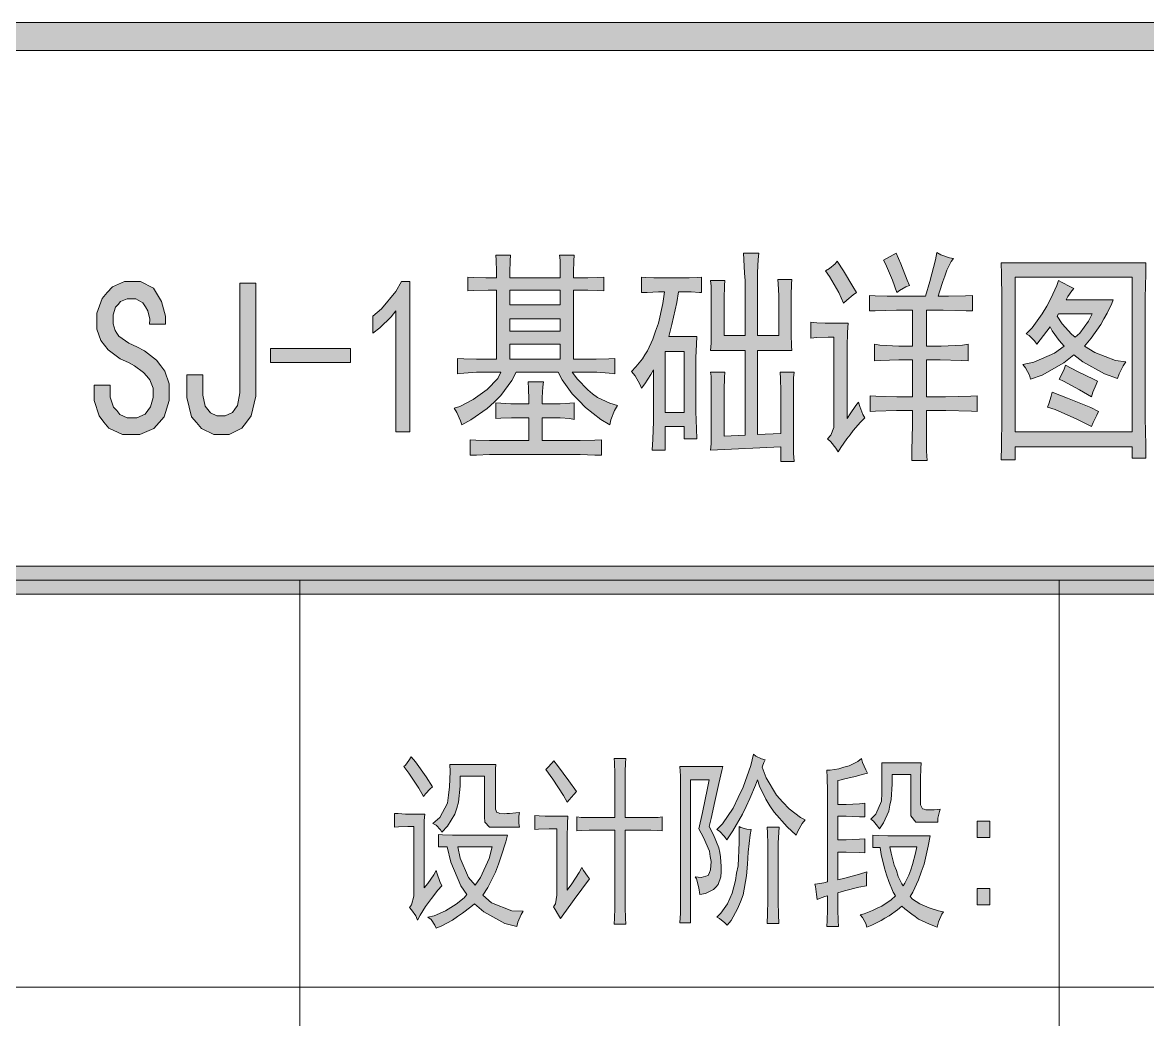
# Model space of a CAD drawing. Header units: millimetres. Extents: x 0 to 414, y 0 to 292.
# Drawn here: x 375.33 to 392.4, y 16.6 to 31.73 of the extents above; entities that cross this region are included whole.
import ezdxf

# ---------------------------------------------------------------- set-up
doc = ezdxf.new("R2010")
doc.units = ezdxf.units.MM

msp = doc.modelspace()

# ---------------------------------------------------------------- hatches: boundary and pattern name
h = msp.add_hatch(color=0)
h.dxf.hatch_style = 2
h.paths.add_polyline_path([(404.237472, 31.732361), (404.237472, 31.309028), (354.957944, 31.309028), (354.957944, 31.732361)])
h = msp.add_hatch(color=0)
h.paths.add_polyline_path([(382.524, 27.858861), (382.524, 27.950583), (382.520472, 28.123444), (382.513417, 28.201056), (382.735667, 28.201056), (382.732139, 28.116389), (382.725083, 27.943528), (382.725083, 27.858861), (383.490611, 27.858861), (383.490611, 27.950583), (383.487083, 28.123444), (383.480028, 28.201056), (383.702278, 28.201056), (383.69875, 28.116389), (383.691694, 27.943528), (383.691694, 27.858861), (383.853972, 27.858861), (383.910417, 27.858861), (384.058583, 27.862389), (384.150306, 27.869444), (384.150306, 27.657778), (384.058583, 27.664833), (383.910417, 27.671889), (383.853972, 27.671889), (383.691694, 27.671889), (383.691694, 26.624139), (383.928056, 26.624139), (384.033889, 26.624139), (384.227917, 26.627667), (384.319639, 26.634722), (384.319639, 26.398361), (384.234972, 26.408944), (384.044472, 26.423056), (383.938639, 26.423056), (383.670528, 26.423056), (383.751667, 26.317222), (383.906889, 26.154944), (383.980972, 26.0985), (384.055056, 26.042056), (384.245556, 25.953861), (384.361972, 25.918583), (384.316111, 25.8445), (384.256139, 25.699861), (384.245556, 25.625778), (384.107972, 25.706917), (383.871611, 25.890361), (383.772833, 25.992667), (383.674056, 26.094972), (383.518833, 26.310167), (383.458861, 26.423056), (382.823861, 26.423056), (382.756833, 26.296056), (382.591028, 26.070278), (382.488722, 25.9715), (382.382889, 25.872722), (382.135944, 25.699861), (381.994833, 25.625778), (381.977194, 25.68575), (381.92075, 25.81275), (381.878417, 25.879778), (381.966611, 25.904472), (382.167694, 26.010306), (382.277056, 26.084389), (382.382889, 26.162), (382.541639, 26.331333), (382.5875, 26.423056), (382.312333, 26.423056), (382.217083, 26.423056), (382.026583, 26.408944), (381.931333, 26.398361), (381.931333, 26.634722), (382.026583, 26.627667), (382.217083, 26.624139), (382.312333, 26.624139), (382.524, 26.624139), (382.524, 27.671889), (382.397, 27.671889), (382.178278, 27.664833), (382.090083, 27.657778), (382.090083, 27.869444), (382.178278, 27.862389), (382.361722, 27.858861), (382.449917, 27.858861)])
h.paths.add_polyline_path([(383.490611, 26.624139), (383.490611, 26.849917), (382.725083, 26.849917), (382.725083, 26.624139)])
h.paths.add_polyline_path([(383.490611, 27.446111), (383.490611, 27.671889), (382.725083, 27.671889), (382.725083, 27.446111)])
h.paths.add_polyline_path([(383.490611, 27.047472), (383.490611, 27.234444), (382.725083, 27.234444), (382.725083, 27.047472)])
h = msp.add_hatch(color=0)
h.dxf.hatch_style = 2
h.paths.add_polyline_path([(385.988278, 27.816528), (385.981222, 27.738917), (385.977694, 27.537833), (385.977694, 27.417889), (385.977694, 26.980444), (386.295194, 26.980444), (386.295194, 27.816528), (386.288139, 27.929417), (386.277556, 28.137556), (386.274028, 28.229278), (386.506861, 28.229278), (386.496278, 28.137556), (386.485694, 27.936472), (386.485694, 27.830639), (386.485694, 26.980444), (386.806722, 26.980444), (386.806722, 27.484917), (386.806722, 27.59075), (386.799667, 27.763611), (386.792611, 27.830639), (387.007806, 27.830639), (387.00075, 27.763611), (386.997222, 27.59075), (386.997222, 27.484917), (386.997222, 27.1145), (386.997222, 27.001611), (387.00075, 26.821694), (387.007806, 26.754667), (386.485694, 26.754667), (386.485694, 25.481139), (386.838472, 25.49525), (386.838472, 26.038528), (386.838472, 26.137306), (386.831417, 26.331333), (386.827889, 26.423056), (387.039556, 26.423056), (387.0325, 26.338389), (387.028972, 26.158472), (387.028972, 26.06675), (387.028972, 25.586972), (387.028972, 25.452917), (387.0325, 25.195389), (387.039556, 25.068389), (386.838472, 25.068389), (386.838472, 25.294167), (385.773083, 25.24125), (385.780139, 25.3365), (385.783667, 25.541111), (385.783667, 25.654), (385.783667, 26.052639), (385.783667, 26.176111), (385.780139, 26.363083), (385.773083, 26.423056), (385.988278, 26.423056), (385.981222, 26.345444), (385.977694, 26.158472), (385.977694, 26.052639), (385.977694, 25.452917), (386.295194, 25.467028), (386.295194, 26.754667), (385.773083, 26.754667), (385.780139, 26.867556), (385.783667, 27.068639), (385.783667, 27.153306), (385.783667, 27.364972), (385.783667, 27.506083), (385.780139, 27.731861), (385.773083, 27.816528)])
h = msp.add_hatch(color=0)
h.dxf.hatch_style = 2
h.paths.add_polyline_path([(389.036278, 27.580167), (389.099778, 27.798889), (389.184444, 28.1305), (389.205611, 28.243389), (389.269111, 28.208111), (389.396111, 28.16225), (389.459611, 28.148139), (389.424333, 28.102278), (389.357306, 27.97175), (389.325556, 27.883556), (389.297333, 27.798889), (389.247944, 27.643667), (389.226778, 27.580167), (389.382, 27.580167), (389.639528, 27.583694), (389.745361, 27.59075), (389.745361, 27.354389), (389.650111, 27.357917), (389.300861, 27.364972), (389.046861, 27.364972), (389.046861, 26.821694), (389.272639, 26.821694), (389.593667, 26.835806), (389.681861, 26.849917), (389.681861, 26.595917), (389.576028, 26.602972), (389.258528, 26.610028), (389.046861, 26.610028), (389.046861, 26.052639), (389.339667, 26.052639), (389.724194, 26.059694), (389.819444, 26.06675), (389.819444, 25.826861), (389.73125, 25.833917), (389.343194, 25.840972), (389.046861, 25.840972), (389.046861, 25.608139), (389.050389, 25.227139), (389.057444, 25.0825), (388.824611, 25.0825), (388.828139, 25.24125), (388.835194, 25.618722), (388.835194, 25.840972), (388.595306, 25.840972), (388.274278, 25.833917), (388.196667, 25.826861), (388.196667, 26.06675), (388.281333, 26.059694), (388.598833, 26.052639), (388.835194, 26.052639), (388.835194, 26.610028), (388.630583, 26.610028), (388.344833, 26.602972), (388.260167, 26.595917), (388.260167, 26.849917), (388.341306, 26.835806), (388.627056, 26.821694), (388.835194, 26.821694), (388.835194, 27.364972), (388.595306, 27.364972), (388.27075, 27.357917), (388.186083, 27.354389), (388.186083, 27.59075), (388.27075, 27.583694), (388.450667, 27.580167), (388.545917, 27.580167)])
h = msp.add_hatch(color=0)
h.dxf.hatch_style = 2
h.paths.add_polyline_path([(388.58825, 28.229278), (388.658806, 28.070528), (388.757583, 27.823583), (388.789333, 27.738917), (388.736417, 27.71775), (388.641167, 27.664833), (388.598833, 27.633083), (388.531806, 27.823583), (388.4295, 28.070528), (388.39775, 28.123444)])
h = msp.add_hatch(color=0)
h.dxf.hatch_style = 2
h.paths.add_polyline_path([(387.695722, 28.109333), (387.787444, 27.964694), (387.932083, 27.724806), (387.985, 27.633083), (387.935611, 27.597806), (387.840361, 27.520194), (387.790972, 27.470806), (387.716889, 27.633083), (387.579306, 27.8765), (387.515806, 27.964694), (387.575778, 27.996444), (387.663972, 28.070528)])
h = msp.add_hatch(color=0)
h.paths.add_polyline_path([(392.380611, 28.084639), (392.377083, 27.915306), (392.370028, 27.551944), (392.370028, 27.354389), (392.370028, 25.932694), (392.370028, 25.728083), (392.377083, 25.322389), (392.380611, 25.121306), (392.168944, 25.121306), (392.168944, 25.294167), (390.394472, 25.294167), (390.394472, 25.096611), (390.182806, 25.096611), (390.186333, 25.301222), (390.193389, 25.728083), (390.193389, 25.946806), (390.193389, 27.354389), (390.193389, 27.544889), (390.186333, 27.911778), (390.182806, 28.084639)])
h.paths.add_polyline_path([(392.168944, 25.519944), (392.168944, 27.869444), (390.394472, 27.869444), (390.394472, 25.519944)])
h = msp.add_hatch(color=0)
h.paths.add_polyline_path([(385.3815, 27.858861), (385.445, 27.858861), (385.572, 27.862389), (385.6355, 27.869444), (385.6355, 27.633083), (385.60375, 27.636611), (385.47675, 27.643667), (385.3815, 27.643667), (385.28625, 27.643667), (385.258028, 27.484917), (385.183944, 27.14625), (385.138083, 26.966333), (385.561417, 26.966333), (385.557889, 26.849917), (385.550833, 26.641778), (385.550833, 26.557111), (385.550833, 25.932694), (385.550833, 25.826861), (385.557889, 25.565806), (385.561417, 25.414111), (385.370917, 25.414111), (385.370917, 25.601083), (385.085167, 25.601083), (385.085167, 25.24125), (384.884083, 25.24125), (384.894667, 25.407056), (384.90525, 25.678694), (384.90525, 25.784528), (384.90525, 26.461861), (384.866444, 26.391306), (384.774722, 26.250194), (384.721806, 26.183167), (384.700639, 26.243139), (384.626556, 26.370139), (384.573639, 26.437167), (384.637139, 26.504194), (384.739444, 26.627667), (384.774722, 26.687639), (384.813528, 26.747611), (384.894667, 26.927528), (384.937, 27.047472), (384.979333, 27.167417), (385.046361, 27.467278), (385.074583, 27.643667), (384.982861, 27.643667), (384.81, 27.636611), (384.721806, 27.633083), (384.721806, 27.869444), (384.788833, 27.862389), (384.908778, 27.858861), (384.96875, 27.858861)])
h.paths.add_polyline_path([(385.370917, 25.81275), (385.370917, 26.740556), (385.085167, 26.740556), (385.085167, 25.81275)])
h = msp.add_hatch(color=0)
h.dxf.hatch_style = 2
h.paths.add_polyline_path([(377.553361, 26.144361), (377.553361, 25.992667), (377.479278, 25.74925), (377.401667, 25.661056), (377.324056, 25.569333), (377.112389, 25.481139), (376.981861, 25.481139), (376.847806, 25.481139), (376.639667, 25.572861), (376.565583, 25.668111), (376.4915, 25.759833), (376.417417, 25.992667), (376.417417, 26.13025), (376.417417, 26.2255), (376.660833, 26.2255), (376.660833, 26.144361), (376.660833, 26.045583), (376.710222, 25.893889), (376.759611, 25.840972), (376.805472, 25.784528), (376.918361, 25.731611), (376.981861, 25.731611), (377.066528, 25.731611), (377.19, 25.788056), (377.232333, 25.8445), (377.271139, 25.900944), (377.309944, 26.038528), (377.309944, 26.119667), (377.309944, 26.183167), (377.264083, 26.306639), (377.214694, 26.363083), (377.165306, 26.419528), (377.027722, 26.521833), (376.939528, 26.571222), (376.812528, 26.627667), (376.629083, 26.761722), (376.572639, 26.835806), (376.516194, 26.906361), (376.45975, 27.079222), (376.45975, 27.181528), (376.45975, 27.319111), (376.537361, 27.544889), (376.614972, 27.633083), (376.692583, 27.71775), (376.876028, 27.802417), (376.981861, 27.802417), (377.119444, 27.802417), (377.317, 27.700111), (377.3805, 27.597806), (377.440472, 27.4955), (377.500444, 27.27325), (377.500444, 27.153306), (377.257028, 27.153306), (377.264083, 27.227389), (377.232333, 27.357917), (377.193528, 27.417889), (377.154722, 27.477861), (377.048889, 27.537833), (376.981861, 27.537833), (376.918361, 27.537833), (376.816056, 27.4955), (376.780778, 27.453167), (376.741972, 27.410833), (376.703167, 27.294417), (376.703167, 27.220333), (376.703167, 27.160361), (376.734917, 27.058056), (376.763139, 27.015722), (376.791361, 26.969861), (376.943056, 26.867556), (377.066528, 26.807583), (377.182944, 26.747611), (377.362861, 26.6065), (377.426361, 26.521833), (377.489861, 26.440694), (377.553361, 26.250194)])
h = msp.add_hatch(color=0)
h.dxf.hatch_style = 2
h.paths.add_polyline_path([(378.87275, 26.264306), (378.87275, 26.059694), (378.798667, 25.759833), (378.728111, 25.668111), (378.657556, 25.572861), (378.463528, 25.481139), (378.340056, 25.481139), (378.230694, 25.481139), (378.043722, 25.569333), (377.969639, 25.661056), (377.895556, 25.74925), (377.821472, 26.038528), (377.821472, 26.236083), (377.821472, 26.38425), (378.064889, 26.38425), (378.064889, 26.197278), (378.064889, 26.077333), (378.103694, 25.908), (378.1425, 25.858611), (378.184833, 25.809222), (378.276556, 25.759833), (378.329472, 25.759833), (378.403556, 25.759833), (378.516444, 25.81275), (378.551722, 25.865667), (378.590528, 25.918583), (378.625806, 26.112611), (378.625806, 26.250194), (378.625806, 27.777722), (378.87275, 27.777722)])
h = msp.add_hatch(color=0)
h.dxf.hatch_style = 2
h.paths.add_polyline_path([(380.996472, 27.354389), (380.925917, 27.266194), (380.753056, 27.100389), (380.643694, 27.01925), (380.643694, 27.27325), (380.77775, 27.386139), (380.996472, 27.650722), (381.081139, 27.802417), (381.208139, 27.802417), (381.208139, 25.519944), (380.996472, 25.519944)])
h = msp.add_hatch(color=0)
h.paths.add_polyline_path([(391.287, 27.696583), (391.25525, 27.657778), (391.195278, 27.573111), (391.170583, 27.523722), (391.883194, 27.523722), (391.862028, 27.467278), (391.791472, 27.319111), (391.742083, 27.234444), (391.696222, 27.14625), (391.548056, 26.941639), (391.44575, 26.821694), (391.6045, 26.722917), (391.918472, 26.602972), (392.073694, 26.581806), (392.034889, 26.521833), (391.971389, 26.398361), (391.946694, 26.331333), (391.749139, 26.401889), (391.421056, 26.581806), (391.287, 26.687639), (391.131778, 26.564167), (390.803694, 26.377194), (390.627306, 26.317222), (390.613194, 26.377194), (390.553222, 26.490083), (390.510889, 26.543), (390.680222, 26.57475), (390.994194, 26.715861), (391.138833, 26.821694), (391.06475, 26.906361), (390.958917, 27.054528), (390.927167, 27.1145), (390.877778, 27.047472), (390.775472, 26.913417), (390.722556, 26.849917), (390.687278, 26.902833), (390.606139, 26.980444), (390.563806, 27.008667), (390.655528, 27.100389), (390.807222, 27.308528), (390.87425, 27.424944), (390.93775, 27.541361), (391.025944, 27.738917), (391.054167, 27.816528), (391.107083, 27.784778), (391.2235, 27.724806)])
h.paths.add_polyline_path([(391.033, 27.27325), (391.110611, 27.160361), (391.248194, 27.001611), (391.308167, 26.95575), (391.378722, 27.01925), (391.505722, 27.199167), (391.562167, 27.312056), (391.054167, 27.312056)])
h = msp.add_hatch(color=0)
h.dxf.hatch_style = 2
h.paths.add_polyline_path([(387.858, 27.167417), (387.850944, 27.033361), (387.847417, 26.807583), (387.847417, 26.715861), (387.847417, 25.721028), (387.893278, 25.791583), (387.977944, 25.918583), (388.01675, 25.9715), (388.037917, 25.904472), (388.083778, 25.784528), (388.112, 25.731611), (388.0485, 25.668111), (387.935611, 25.537583), (387.88975, 25.474083), (387.840361, 25.410583), (387.748639, 25.280056), (387.706306, 25.216556), (387.674556, 25.269472), (387.596944, 25.36825), (387.547556, 25.414111), (387.596944, 25.467028), (387.642806, 25.586972), (387.642806, 25.654), (387.642806, 26.95575), (387.558139, 26.95575), (387.385278, 26.948694), (387.293556, 26.941639), (387.293556, 27.181528), (387.385278, 27.174472), (387.512278, 27.167417), (387.547556, 27.167417)])
h = msp.add_hatch(color=0)
h.dxf.hatch_style = 2
h.paths.add_polyline_path([(380.305028, 26.571222), (379.095, 26.571222), (379.095, 26.782889), (380.305028, 26.782889)])
h = msp.add_hatch(color=0)
h.dxf.hatch_style = 2
h.paths.add_polyline_path([(391.16, 26.528889), (391.339917, 26.437167), (391.583333, 26.317222), (391.646833, 26.289), (391.622139, 26.236083), (391.57275, 26.119667), (391.551583, 26.052639), (391.371667, 26.158472), (391.12825, 26.289), (391.06475, 26.317222), (391.089444, 26.363083), (391.138833, 26.468917)])
h = msp.add_hatch(color=0)
h.dxf.hatch_style = 2
h.paths.add_polyline_path([(383.014361, 25.946806), (383.014361, 26.010306), (383.007306, 26.176111), (383.003778, 26.278417), (383.236611, 26.278417), (383.226028, 26.204333), (383.215444, 26.038528), (383.215444, 25.946806), (383.416528, 25.946806), (383.490611, 25.946806), (383.63525, 25.953861), (383.702278, 25.957389), (383.702278, 25.706917), (383.63525, 25.721028), (383.487083, 25.731611), (383.405944, 25.731611), (383.215444, 25.731611), (383.215444, 25.389417), (383.670528, 25.389417), (383.794, 25.389417), (384.01625, 25.392944), (384.118556, 25.4), (384.118556, 25.163639), (384.01625, 25.167167), (383.794, 25.174222), (383.670528, 25.174222), (382.524, 25.174222), (382.418167, 25.174222), (382.217083, 25.167167), (382.121833, 25.163639), (382.121833, 25.4), (382.210028, 25.392944), (382.414639, 25.389417), (382.524, 25.389417), (383.014361, 25.389417), (383.014361, 25.731611), (382.845028, 25.731611), (382.753306, 25.731611), (382.5875, 25.728083), (382.513417, 25.721028), (382.513417, 25.957389), (382.5875, 25.953861), (382.742722, 25.946806), (382.823861, 25.946806)])
h = msp.add_hatch(color=0)
h.dxf.hatch_style = 2
h.paths.add_polyline_path([(390.958917, 26.119667), (391.19175, 26.031472), (391.541, 25.886833), (391.657417, 25.826861), (391.632722, 25.773944), (391.579806, 25.661056), (391.551583, 25.601083), (391.332861, 25.713972), (391.00125, 25.858611), (390.884833, 25.893889), (390.906, 25.946806), (390.941278, 26.059694)])
h = msp.add_hatch(color=0)
h.dxf.hatch_style = 2
h.paths.add_polyline_path([(354.957944, 23.057556), (354.957944, 23.480889), (404.237472, 23.480889), (404.237472, 23.057556)])
h = msp.add_hatch(color=0)
h.dxf.hatch_style = 2
h.paths.add_polyline_path([(381.225778, 20.584583), (381.292806, 20.5105), (381.455083, 20.284722), (381.550333, 20.1295), (381.515056, 20.101278), (381.448028, 20.027194), (381.416278, 19.984861), (381.345722, 20.111861), (381.194028, 20.337639), (381.116417, 20.439944), (381.141111, 20.461111), (381.194028, 20.531667)])
h = msp.add_hatch(color=0)
h.dxf.hatch_style = 2
h.paths.add_polyline_path([(383.395361, 20.528139), (383.448278, 20.454056), (383.621139, 20.221222), (383.737556, 20.062472), (383.69875, 20.016611), (383.628194, 19.935472), (383.596444, 19.896667), (383.54, 19.998972), (383.377722, 20.249444), (383.271889, 20.394083), (383.300111, 20.422306), (383.363611, 20.489333)])
h = msp.add_hatch(color=0)
h.dxf.hatch_style = 2
h.paths.add_polyline_path([(384.319639, 19.663833), (384.319639, 20.217694), (384.319639, 20.327056), (384.316111, 20.499917), (384.309056, 20.559889), (384.485444, 20.559889), (384.481917, 20.489333), (384.478389, 20.362333), (384.478389, 20.305889), (384.478389, 19.663833), (384.817056, 19.663833), (384.866444, 19.663833), (384.975806, 19.667361), (385.035778, 19.674417), (385.035778, 19.46275), (384.972278, 19.469806), (384.866444, 19.473333), (384.827639, 19.473333), (384.478389, 19.473333), (384.478389, 18.365611), (384.478389, 18.298583), (384.481917, 18.136306), (384.485444, 18.044583), (384.309056, 18.044583), (384.316111, 18.136306), (384.319639, 18.291528), (384.319639, 18.355028), (384.319639, 19.473333), (383.995083, 19.473333), (383.931583, 19.473333), (383.808111, 19.469806), (383.744611, 19.46275), (383.744611, 19.674417), (383.808111, 19.667361), (383.924528, 19.663833), (383.977444, 19.663833)])
h = msp.add_hatch(color=0)
h.dxf.hatch_style = 2
h.paths.add_polyline_path([(386.55625, 20.429361), (386.616222, 20.267083), (386.771444, 20.0025), (386.866694, 19.900194), (386.965472, 19.797889), (387.134806, 19.663833), (387.205361, 19.628556), (387.163028, 19.572111), (387.096, 19.455694), (387.071306, 19.395722), (386.933722, 19.522722), (386.736167, 19.7485), (386.672667, 19.84375), (386.609167, 19.942528), (386.513917, 20.140083), (386.482167, 20.238861), (386.453944, 20.154194), (386.36575, 19.953111), (386.312833, 19.833167), (386.256389, 19.71675), (386.108222, 19.46275), (386.0165, 19.328694), (385.981222, 19.378083), (385.907139, 19.455694), (385.864806, 19.483917), (385.953, 19.568583), (386.115278, 19.808472), (386.189361, 19.967222), (386.266972, 20.125972), (386.383389, 20.454056), (386.422194, 20.626917), (386.457472, 20.598694), (386.545667, 20.556361), (386.598583, 20.538722), (386.580944, 20.499917), (386.559778, 20.443472)])
h = msp.add_hatch(color=0)
h.dxf.hatch_style = 2
h.paths.add_polyline_path([(388.154333, 20.337639), (388.094361, 20.323528), (387.967361, 20.28825), (387.900333, 20.270611), (387.829778, 20.2565), (387.734528, 20.231806), (387.702778, 20.228278), (387.702778, 19.861389), (387.829778, 19.861389), (388.034389, 19.871972), (388.112, 19.882556), (388.112, 19.674417), (388.034389, 19.677944), (387.829778, 19.685), (387.702778, 19.685), (387.702778, 19.328694), (387.829778, 19.328694), (388.034389, 19.33575), (388.112, 19.339278), (388.112, 19.131139), (388.034389, 19.134667), (387.829778, 19.141722), (387.702778, 19.141722), (387.702778, 18.718389), (387.812139, 18.743083), (388.034389, 18.803056), (388.14375, 18.841861), (388.140222, 18.785417), (388.136694, 18.679583), (388.136694, 18.630194), (388.020278, 18.609028), (387.805083, 18.552583), (387.702778, 18.520833), (387.702778, 18.330333), (387.702778, 18.263306), (387.709833, 18.104556), (387.713361, 18.009306), (387.536972, 18.009306), (387.5405, 18.104556), (387.547556, 18.263306), (387.547556, 18.330333), (387.547556, 18.474972), (387.505222, 18.464389), (387.424083, 18.436167), (387.388806, 18.418528), (387.378222, 18.496139), (387.364111, 18.616083), (387.353528, 18.654889), (387.395861, 18.658417), (387.491111, 18.676056), (387.547556, 18.686639), (387.547556, 19.974278), (387.547556, 20.066), (387.5405, 20.270611), (387.536972, 20.3835), (387.586361, 20.3835), (387.716889, 20.404667), (387.7945, 20.429361), (387.875639, 20.450528), (388.009694, 20.517556), (388.062611, 20.559889), (388.08025, 20.499917), (388.126111, 20.387028)])
h = msp.add_hatch(color=0)
h.dxf.hatch_style = 2
h.paths.add_polyline_path([(388.96925, 20.492861), (388.965722, 20.411722), (388.958667, 20.2565), (388.958667, 20.182417), (388.958667, 19.90725), (388.958667, 19.857861), (388.986889, 19.797889), (389.015111, 19.790833), (389.039806, 19.78025), (389.163278, 19.783778), (389.258528, 19.794361), (389.244417, 19.755556), (389.22325, 19.656778), (389.219722, 19.596806), (388.958667, 19.596806), (388.888111, 19.596806), (388.814028, 19.688528), (388.8105, 19.783778), (388.8105, 20.316472), (388.528278, 20.316472), (388.528278, 20.171833), (388.510639, 19.939), (388.493, 19.850806), (388.478889, 19.762611), (388.39775, 19.586222), (388.337778, 19.4945), (388.306028, 19.533306), (388.242528, 19.607389), (388.203722, 19.639139), (388.281333, 19.71675), (388.366, 19.914306), (388.369528, 20.03425), (388.373056, 20.154194), (388.373056, 20.3835), (388.369528, 20.492861)])
h = msp.add_hatch(color=0)
h.dxf.hatch_style = 2
h.paths.add_polyline_path([(382.488722, 19.519194), (382.418167, 19.519194), (382.344083, 19.596806), (382.340556, 19.674417), (382.340556, 20.295306), (381.973667, 20.295306), (381.973667, 20.140083), (381.945444, 19.896667), (381.92075, 19.804944), (381.892528, 19.71675), (381.779639, 19.533306), (381.691444, 19.441583), (381.673806, 19.480389), (381.606778, 19.547417), (381.557389, 19.572111), (381.663222, 19.667361), (381.779639, 19.882556), (381.79375, 20.006028), (381.807861, 20.1295), (381.818444, 20.362333), (381.814917, 20.471694), (382.513417, 20.471694), (382.509889, 20.404667), (382.506361, 20.238861), (382.506361, 20.140083), (382.506361, 19.840222), (382.506361, 19.794361), (382.527528, 19.741444), (382.552222, 19.734389), (382.573389, 19.727333), (382.640417, 19.720278), (382.679222, 19.723806), (382.721556, 19.727333), (382.816806, 19.734389), (382.87325, 19.741444), (382.862667, 19.685), (382.862667, 19.572111), (382.87325, 19.519194)])
h = msp.add_hatch(color=0)
h.dxf.hatch_style = 2
h.paths.add_polyline_path([(385.956528, 20.439944), (385.942417, 20.376444), (385.896556, 20.182417), (385.864806, 20.044833), (385.836583, 19.910778), (385.780139, 19.649722), (385.748389, 19.529778), (385.815417, 19.402778), (385.896556, 19.205222), (385.910667, 19.134667), (385.924778, 19.067639), (385.935361, 18.919472), (385.931833, 18.841861), (385.928306, 18.76425), (385.8895, 18.647833), (385.854222, 18.609028), (385.818944, 18.570222), (385.695472, 18.513778), (385.607278, 18.496139), (385.593167, 18.598444), (385.557889, 18.7325), (385.54025, 18.76425), (385.628444, 18.753667), (385.734278, 18.785417), (385.755444, 18.831278), (385.773083, 18.873611), (385.780139, 18.997083), (385.766028, 19.074694), (385.755444, 19.152306), (385.66725, 19.363972), (385.593167, 19.4945), (385.649611, 19.741444), (385.727222, 20.111861), (385.748389, 20.238861), (385.466167, 20.238861), (385.466167, 18.06575), (385.307417, 18.06575), (385.314472, 18.213917), (385.318, 18.474972), (385.318, 18.587861), (385.318, 19.90725), (385.318, 20.03425), (385.314472, 20.298833), (385.307417, 20.439944)])
h = msp.add_hatch(color=0)
h.dxf.hatch_style = 2
h.paths.add_polyline_path([(381.433917, 19.71675), (381.426861, 19.617972), (381.423333, 19.395722), (381.423333, 19.275778), (381.423333, 18.598444), (381.479778, 18.665472), (381.5715, 18.796), (381.606778, 18.863028), (381.620889, 18.810111), (381.663222, 18.693694), (381.691444, 18.630194), (381.635, 18.563167), (381.536222, 18.436167), (381.490361, 18.376194), (381.4445, 18.316222), (381.363361, 18.182167), (381.324556, 18.108083), (381.296333, 18.171583), (381.232833, 18.263306), (381.201083, 18.298583), (381.232833, 18.340917), (381.268111, 18.471444), (381.268111, 18.552583), (381.268111, 19.529778), (381.179917, 19.529778), (381.035278, 19.522722), (380.975306, 19.519194), (380.975306, 19.727333), (381.028222, 19.723806), (381.141111, 19.71675), (381.201083, 19.71675)])
h = msp.add_hatch(color=0)
h.dxf.hatch_style = 2
h.paths.add_polyline_path([(383.6035, 19.685), (383.599972, 19.579167), (383.596444, 19.356917), (383.596444, 19.2405), (383.596444, 18.563167), (383.667, 18.658417), (383.779889, 18.831278), (383.818694, 18.908889), (383.843389, 18.863028), (383.903361, 18.774833), (383.935111, 18.7325), (383.702278, 18.418528), (383.649361, 18.347972), (383.547056, 18.203333), (383.494139, 18.132778), (383.465917, 18.182167), (383.413, 18.270361), (383.388306, 18.309167), (383.416528, 18.355028), (383.441222, 18.485556), (383.437694, 18.57375), (383.437694, 19.4945), (383.324806, 19.4945), (383.159, 19.490972), (383.106083, 19.483917), (383.106083, 19.695583), (383.169583, 19.688528), (383.261306, 19.685), (383.286, 19.685)])
h = msp.add_hatch(color=0)
h.dxf.hatch_style = 2
h.paths.add_polyline_path([(386.390444, 19.483917), (386.372806, 19.402778), (386.344583, 19.138194), (386.330472, 18.958278), (386.319889, 18.778361), (386.266972, 18.492611), (386.224639, 18.386778), (386.182306, 18.280944), (386.083528, 18.104556), (386.023556, 18.030472), (385.988278, 18.069278), (385.907139, 18.132778), (385.864806, 18.153944), (385.928306, 18.213917), (386.027083, 18.355028), (386.062361, 18.436167), (386.097639, 18.517306), (386.150556, 18.707806), (386.168194, 18.820694), (386.189361, 18.930056), (386.207, 19.286361), (386.207, 19.529778), (386.231694, 19.512139), (386.323417, 19.490972)])
h = msp.add_hatch(color=0)
h.dxf.hatch_style = 2
h.paths.add_polyline_path([(386.813778, 19.519194), (386.806722, 19.441583), (386.796139, 19.275778), (386.796139, 19.184056), (386.796139, 18.443222), (386.796139, 18.386778), (386.803194, 18.19275), (386.806722, 18.055167), (386.630333, 18.055167), (386.633861, 18.203333), (386.640917, 18.404417), (386.640917, 18.453806), (386.640917, 19.184056), (386.640917, 19.261667), (386.633861, 19.431), (386.630333, 19.519194)])
h = msp.add_hatch(color=0)
h.dxf.hatch_style = 2
h.paths.add_polyline_path([(390.009944, 19.363972), (389.815917, 19.363972), (389.815917, 19.607389), (390.009944, 19.607389)])
h = msp.add_hatch(color=0)
h.paths.add_polyline_path([(381.642056, 19.406306), (381.705556, 19.402778), (381.85725, 19.395722), (381.938389, 19.395722), (382.689806, 19.395722), (382.665111, 19.296944), (382.594556, 19.078222), (382.552222, 18.958278), (382.506361, 18.838333), (382.389944, 18.601972), (382.315861, 18.485556), (382.446389, 18.369139), (382.756833, 18.249194), (382.929694, 18.242139), (382.897944, 18.19275), (382.845028, 18.076333), (382.830917, 18.009306), (382.651, 18.058694), (382.329972, 18.231556), (382.188861, 18.355028), (382.135944, 18.309167), (382.005417, 18.213917), (381.931333, 18.161), (381.85725, 18.108083), (381.694972, 18.019889), (381.606778, 17.988139), (381.589139, 18.030472), (381.529167, 18.115139), (381.483306, 18.153944), (381.575028, 18.175111), (381.747889, 18.249194), (381.829028, 18.298583), (381.910167, 18.347972), (382.030111, 18.44675), (382.072444, 18.496139), (381.980722, 18.626667), (381.832556, 18.9865), (381.772583, 19.219333), (381.642056, 19.219333)])
h.paths.add_polyline_path([(382.199444, 18.640778), (382.280583, 18.753667), (382.411111, 19.042944), (382.456972, 19.219333), (381.938389, 19.219333), (381.970139, 19.046472), (382.097139, 18.757194)])
h = msp.add_hatch(color=0)
h.paths.add_polyline_path([(389.103306, 19.385139), (389.075083, 19.229917), (389.011583, 18.95475), (388.96925, 18.834806), (388.926917, 18.718389), (388.84225, 18.531417), (388.803444, 18.464389), (388.838722, 18.425583), (388.948083, 18.355028), (389.018639, 18.326806), (389.089194, 18.295056), (389.233833, 18.249194), (389.307917, 18.231556), (389.279694, 18.199806), (389.230306, 18.083389), (389.209139, 17.998722), (389.09625, 18.044583), (388.930444, 18.122194), (388.877528, 18.161), (388.824611, 18.196278), (388.722306, 18.277417), (388.676444, 18.31975), (388.609417, 18.263306), (388.482417, 18.175111), (388.418917, 18.136306), (388.358944, 18.101028), (388.221361, 18.030472), (388.14375, 17.998722), (388.129639, 18.055167), (388.08025, 18.146889), (388.044972, 18.185694), (388.104944, 18.203333), (388.231944, 18.252722), (388.3025, 18.288), (388.373056, 18.31975), (388.510639, 18.415), (388.577667, 18.474972), (388.545917, 18.531417), (388.478889, 18.693694), (388.443611, 18.796), (388.411861, 18.898306), (388.362472, 19.102917), (388.344833, 19.20875), (388.316611, 19.20875), (388.260167, 19.20875), (388.235472, 19.20875), (388.235472, 19.395722), (388.316611, 19.392194), (388.464778, 19.385139), (388.535333, 19.385139)])
h.paths.add_polyline_path([(388.493, 19.219333), (388.510639, 19.124083), (388.560028, 18.944167), (388.591778, 18.8595), (388.62, 18.771306), (388.672917, 18.658417), (388.694083, 18.630194), (388.722306, 18.669), (388.782278, 18.788944), (388.8105, 18.870083), (388.838722, 18.951222), (388.884583, 19.124083), (388.902222, 19.219333), (388.535333, 19.219333)])
h = msp.add_hatch(color=0)
h.dxf.hatch_style = 2
h.paths.add_polyline_path([(390.009944, 18.340917), (389.815917, 18.340917), (389.815917, 18.587861), (390.009944, 18.587861)])

# ---------------------------------------------------------------- linework, layer by layer
at = {"color": 0, "lineweight": 0}
for points in [[(404.237472, 31.732361), (404.237472, 31.309028), (354.957944, 31.309028), (354.957944, 31.732361)], [(382.524, 27.858861), (382.524, 27.950583), (382.520472, 28.123444), (382.513417, 28.201056), (382.735667, 28.201056), (382.732139, 28.116389), (382.725083, 27.943528), (382.725083, 27.858861), (383.490611, 27.858861), (383.490611, 27.950583), (383.487083, 28.123444), (383.480028, 28.201056), (383.702278, 28.201056), (383.69875, 28.116389), (383.691694, 27.943528), (383.691694, 27.858861), (383.853972, 27.858861), (383.910417, 27.858861), (384.058583, 27.862389), (384.150306, 27.869444), (384.150306, 27.657778), (384.058583, 27.664833), (383.910417, 27.671889), (383.853972, 27.671889), (383.691694, 27.671889), (383.691694, 26.624139), (383.928056, 26.624139), (384.033889, 26.624139), (384.227917, 26.627667), (384.319639, 26.634722), (384.319639, 26.398361), (384.234972, 26.408944), (384.044472, 26.423056), (383.938639, 26.423056), (383.670528, 26.423056), (383.751667, 26.317222), (383.906889, 26.154944), (383.980972, 26.0985), (384.055056, 26.042056), (384.245556, 25.953861), (384.361972, 25.918583), (384.316111, 25.8445), (384.256139, 25.699861), (384.245556, 25.625778), (384.107972, 25.706917), (383.871611, 25.890361), (383.772833, 25.992667), (383.674056, 26.094972), (383.518833, 26.310167), (383.458861, 26.423056), (382.823861, 26.423056), (382.756833, 26.296056), (382.591028, 26.070278), (382.488722, 25.9715), (382.382889, 25.872722), (382.135944, 25.699861), (381.994833, 25.625778), (381.977194, 25.68575), (381.92075, 25.81275), (381.878417, 25.879778), (381.966611, 25.904472), (382.167694, 26.010306), (382.277056, 26.084389), (382.382889, 26.162), (382.541639, 26.331333), (382.5875, 26.423056), (382.312333, 26.423056), (382.217083, 26.423056), (382.026583, 26.408944), (381.931333, 26.398361), (381.931333, 26.634722), (382.026583, 26.627667), (382.217083, 26.624139), (382.312333, 26.624139), (382.524, 26.624139), (382.524, 27.671889), (382.397, 27.671889), (382.178278, 27.664833), (382.090083, 27.657778), (382.090083, 27.869444), (382.178278, 27.862389), (382.361722, 27.858861), (382.449917, 27.858861)], [(385.988278, 27.816528), (385.981222, 27.738917), (385.977694, 27.537833), (385.977694, 27.417889), (385.977694, 26.980444), (386.295194, 26.980444), (386.295194, 27.816528), (386.288139, 27.929417), (386.277556, 28.137556), (386.274028, 28.229278), (386.506861, 28.229278), (386.496278, 28.137556), (386.485694, 27.936472), (386.485694, 27.830639), (386.485694, 26.980444), (386.806722, 26.980444), (386.806722, 27.484917), (386.806722, 27.59075), (386.799667, 27.763611), (386.792611, 27.830639), (387.007806, 27.830639), (387.00075, 27.763611), (386.997222, 27.59075), (386.997222, 27.484917), (386.997222, 27.1145), (386.997222, 27.001611), (387.00075, 26.821694), (387.007806, 26.754667), (386.485694, 26.754667), (386.485694, 25.481139), (386.838472, 25.49525), (386.838472, 26.038528), (386.838472, 26.137306), (386.831417, 26.331333), (386.827889, 26.423056), (387.039556, 26.423056), (387.0325, 26.338389), (387.028972, 26.158472), (387.028972, 26.06675), (387.028972, 25.586972), (387.028972, 25.452917), (387.0325, 25.195389), (387.039556, 25.068389), (386.838472, 25.068389), (386.838472, 25.294167), (385.773083, 25.24125), (385.780139, 25.3365), (385.783667, 25.541111), (385.783667, 25.654), (385.783667, 26.052639), (385.783667, 26.176111), (385.780139, 26.363083), (385.773083, 26.423056), (385.988278, 26.423056), (385.981222, 26.345444), (385.977694, 26.158472), (385.977694, 26.052639), (385.977694, 25.452917), (386.295194, 25.467028), (386.295194, 26.754667), (385.773083, 26.754667), (385.780139, 26.867556), (385.783667, 27.068639), (385.783667, 27.153306), (385.783667, 27.364972), (385.783667, 27.506083), (385.780139, 27.731861), (385.773083, 27.816528)], [(389.036278, 27.580167), (389.099778, 27.798889), (389.184444, 28.1305), (389.205611, 28.243389), (389.269111, 28.208111), (389.396111, 28.16225), (389.459611, 28.148139), (389.424333, 28.102278), (389.357306, 27.97175), (389.325556, 27.883556), (389.297333, 27.798889), (389.247944, 27.643667), (389.226778, 27.580167), (389.382, 27.580167), (389.639528, 27.583694), (389.745361, 27.59075), (389.745361, 27.354389), (389.650111, 27.357917), (389.300861, 27.364972), (389.046861, 27.364972), (389.046861, 26.821694), (389.272639, 26.821694), (389.593667, 26.835806), (389.681861, 26.849917), (389.681861, 26.595917), (389.576028, 26.602972), (389.258528, 26.610028), (389.046861, 26.610028), (389.046861, 26.052639), (389.339667, 26.052639), (389.724194, 26.059694), (389.819444, 26.06675), (389.819444, 25.826861), (389.73125, 25.833917), (389.343194, 25.840972), (389.046861, 25.840972), (389.046861, 25.608139), (389.050389, 25.227139), (389.057444, 25.0825), (388.824611, 25.0825), (388.828139, 25.24125), (388.835194, 25.618722), (388.835194, 25.840972), (388.595306, 25.840972), (388.274278, 25.833917), (388.196667, 25.826861), (388.196667, 26.06675), (388.281333, 26.059694), (388.598833, 26.052639), (388.835194, 26.052639), (388.835194, 26.610028), (388.630583, 26.610028), (388.344833, 26.602972), (388.260167, 26.595917), (388.260167, 26.849917), (388.341306, 26.835806), (388.627056, 26.821694), (388.835194, 26.821694), (388.835194, 27.364972), (388.595306, 27.364972), (388.27075, 27.357917), (388.186083, 27.354389), (388.186083, 27.59075), (388.27075, 27.583694), (388.450667, 27.580167), (388.545917, 27.580167)], [(388.58825, 28.229278), (388.658806, 28.070528), (388.757583, 27.823583), (388.789333, 27.738917), (388.736417, 27.71775), (388.641167, 27.664833), (388.598833, 27.633083), (388.531806, 27.823583), (388.4295, 28.070528), (388.39775, 28.123444)], [(387.695722, 28.109333), (387.787444, 27.964694), (387.932083, 27.724806), (387.985, 27.633083), (387.935611, 27.597806), (387.840361, 27.520194), (387.790972, 27.470806), (387.716889, 27.633083), (387.579306, 27.8765), (387.515806, 27.964694), (387.575778, 27.996444), (387.663972, 28.070528)], [(392.380611, 28.084639), (392.377083, 27.915306), (392.370028, 27.551944), (392.370028, 27.354389), (392.370028, 25.932694), (392.370028, 25.728083), (392.377083, 25.322389), (392.380611, 25.121306), (392.168944, 25.121306), (392.168944, 25.294167), (390.394472, 25.294167), (390.394472, 25.096611), (390.182806, 25.096611), (390.186333, 25.301222), (390.193389, 25.728083), (390.193389, 25.946806), (390.193389, 27.354389), (390.193389, 27.544889), (390.186333, 27.911778), (390.182806, 28.084639)], [(385.3815, 27.858861), (385.445, 27.858861), (385.572, 27.862389), (385.6355, 27.869444), (385.6355, 27.633083), (385.60375, 27.636611), (385.47675, 27.643667), (385.3815, 27.643667), (385.28625, 27.643667), (385.258028, 27.484917), (385.183944, 27.14625), (385.138083, 26.966333), (385.561417, 26.966333), (385.557889, 26.849917), (385.550833, 26.641778), (385.550833, 26.557111), (385.550833, 25.932694), (385.550833, 25.826861), (385.557889, 25.565806), (385.561417, 25.414111), (385.370917, 25.414111), (385.370917, 25.601083), (385.085167, 25.601083), (385.085167, 25.24125), (384.884083, 25.24125), (384.894667, 25.407056), (384.90525, 25.678694), (384.90525, 25.784528), (384.90525, 26.461861), (384.866444, 26.391306), (384.774722, 26.250194), (384.721806, 26.183167), (384.700639, 26.243139), (384.626556, 26.370139), (384.573639, 26.437167), (384.637139, 26.504194), (384.739444, 26.627667), (384.774722, 26.687639), (384.813528, 26.747611), (384.894667, 26.927528), (384.937, 27.047472), (384.979333, 27.167417), (385.046361, 27.467278), (385.074583, 27.643667), (384.982861, 27.643667), (384.81, 27.636611), (384.721806, 27.633083), (384.721806, 27.869444), (384.788833, 27.862389), (384.908778, 27.858861), (384.96875, 27.858861)], [(392.168944, 25.519944), (392.168944, 27.869444), (390.394472, 27.869444), (390.394472, 25.519944)], [(377.553361, 26.144361), (377.553361, 25.992667), (377.479278, 25.74925), (377.401667, 25.661056), (377.324056, 25.569333), (377.112389, 25.481139), (376.981861, 25.481139), (376.847806, 25.481139), (376.639667, 25.572861), (376.565583, 25.668111), (376.4915, 25.759833), (376.417417, 25.992667), (376.417417, 26.13025), (376.417417, 26.2255), (376.660833, 26.2255), (376.660833, 26.144361), (376.660833, 26.045583), (376.710222, 25.893889), (376.759611, 25.840972), (376.805472, 25.784528), (376.918361, 25.731611), (376.981861, 25.731611), (377.066528, 25.731611), (377.19, 25.788056), (377.232333, 25.8445), (377.271139, 25.900944), (377.309944, 26.038528), (377.309944, 26.119667), (377.309944, 26.183167), (377.264083, 26.306639), (377.214694, 26.363083), (377.165306, 26.419528), (377.027722, 26.521833), (376.939528, 26.571222), (376.812528, 26.627667), (376.629083, 26.761722), (376.572639, 26.835806), (376.516194, 26.906361), (376.45975, 27.079222), (376.45975, 27.181528), (376.45975, 27.319111), (376.537361, 27.544889), (376.614972, 27.633083), (376.692583, 27.71775), (376.876028, 27.802417), (376.981861, 27.802417), (377.119444, 27.802417), (377.317, 27.700111), (377.3805, 27.597806), (377.440472, 27.4955), (377.500444, 27.27325), (377.500444, 27.153306), (377.257028, 27.153306), (377.264083, 27.227389), (377.232333, 27.357917), (377.193528, 27.417889), (377.154722, 27.477861), (377.048889, 27.537833), (376.981861, 27.537833), (376.918361, 27.537833), (376.816056, 27.4955), (376.780778, 27.453167), (376.741972, 27.410833), (376.703167, 27.294417), (376.703167, 27.220333), (376.703167, 27.160361), (376.734917, 27.058056), (376.763139, 27.015722), (376.791361, 26.969861), (376.943056, 26.867556), (377.066528, 26.807583), (377.182944, 26.747611), (377.362861, 26.6065), (377.426361, 26.521833), (377.489861, 26.440694), (377.553361, 26.250194)], [(378.87275, 26.264306), (378.87275, 26.059694), (378.798667, 25.759833), (378.728111, 25.668111), (378.657556, 25.572861), (378.463528, 25.481139), (378.340056, 25.481139), (378.230694, 25.481139), (378.043722, 25.569333), (377.969639, 25.661056), (377.895556, 25.74925), (377.821472, 26.038528), (377.821472, 26.236083), (377.821472, 26.38425), (378.064889, 26.38425), (378.064889, 26.197278), (378.064889, 26.077333), (378.103694, 25.908), (378.1425, 25.858611), (378.184833, 25.809222), (378.276556, 25.759833), (378.329472, 25.759833), (378.403556, 25.759833), (378.516444, 25.81275), (378.551722, 25.865667), (378.590528, 25.918583), (378.625806, 26.112611), (378.625806, 26.250194), (378.625806, 27.777722), (378.87275, 27.777722)], [(380.996472, 27.354389), (380.925917, 27.266194), (380.753056, 27.100389), (380.643694, 27.01925), (380.643694, 27.27325), (380.77775, 27.386139), (380.996472, 27.650722), (381.081139, 27.802417), (381.208139, 27.802417), (381.208139, 25.519944), (380.996472, 25.519944)], [(383.490611, 27.446111), (383.490611, 27.671889), (382.725083, 27.671889), (382.725083, 27.446111)], [(391.287, 27.696583), (391.25525, 27.657778), (391.195278, 27.573111), (391.170583, 27.523722), (391.883194, 27.523722), (391.862028, 27.467278), (391.791472, 27.319111), (391.742083, 27.234444), (391.696222, 27.14625), (391.548056, 26.941639), (391.44575, 26.821694), (391.6045, 26.722917), (391.918472, 26.602972), (392.073694, 26.581806), (392.034889, 26.521833), (391.971389, 26.398361), (391.946694, 26.331333), (391.749139, 26.401889), (391.421056, 26.581806), (391.287, 26.687639), (391.131778, 26.564167), (390.803694, 26.377194), (390.627306, 26.317222), (390.613194, 26.377194), (390.553222, 26.490083), (390.510889, 26.543), (390.680222, 26.57475), (390.994194, 26.715861), (391.138833, 26.821694), (391.06475, 26.906361), (390.958917, 27.054528), (390.927167, 27.1145), (390.877778, 27.047472), (390.775472, 26.913417), (390.722556, 26.849917), (390.687278, 26.902833), (390.606139, 26.980444), (390.563806, 27.008667), (390.655528, 27.100389), (390.807222, 27.308528), (390.87425, 27.424944), (390.93775, 27.541361), (391.025944, 27.738917), (391.054167, 27.816528), (391.107083, 27.784778), (391.2235, 27.724806)], [(383.490611, 27.047472), (383.490611, 27.234444), (382.725083, 27.234444), (382.725083, 27.047472)], [(387.858, 27.167417), (387.850944, 27.033361), (387.847417, 26.807583), (387.847417, 26.715861), (387.847417, 25.721028), (387.893278, 25.791583), (387.977944, 25.918583), (388.01675, 25.9715), (388.037917, 25.904472), (388.083778, 25.784528), (388.112, 25.731611), (388.0485, 25.668111), (387.935611, 25.537583), (387.88975, 25.474083), (387.840361, 25.410583), (387.748639, 25.280056), (387.706306, 25.216556), (387.674556, 25.269472), (387.596944, 25.36825), (387.547556, 25.414111), (387.596944, 25.467028), (387.642806, 25.586972), (387.642806, 25.654), (387.642806, 26.95575), (387.558139, 26.95575), (387.385278, 26.948694), (387.293556, 26.941639), (387.293556, 27.181528), (387.385278, 27.174472), (387.512278, 27.167417), (387.547556, 27.167417)], [(391.033, 27.27325), (391.110611, 27.160361), (391.248194, 27.001611), (391.308167, 26.95575), (391.378722, 27.01925), (391.505722, 27.199167), (391.562167, 27.312056), (391.054167, 27.312056)], [(383.490611, 26.624139), (383.490611, 26.849917), (382.725083, 26.849917), (382.725083, 26.624139)], [(380.305028, 26.571222), (379.095, 26.571222), (379.095, 26.782889), (380.305028, 26.782889)], [(385.370917, 25.81275), (385.370917, 26.740556), (385.085167, 26.740556), (385.085167, 25.81275)], [(391.16, 26.528889), (391.339917, 26.437167), (391.583333, 26.317222), (391.646833, 26.289), (391.622139, 26.236083), (391.57275, 26.119667), (391.551583, 26.052639), (391.371667, 26.158472), (391.12825, 26.289), (391.06475, 26.317222), (391.089444, 26.363083), (391.138833, 26.468917)], [(383.014361, 25.946806), (383.014361, 26.010306), (383.007306, 26.176111), (383.003778, 26.278417), (383.236611, 26.278417), (383.226028, 26.204333), (383.215444, 26.038528), (383.215444, 25.946806), (383.416528, 25.946806), (383.490611, 25.946806), (383.63525, 25.953861), (383.702278, 25.957389), (383.702278, 25.706917), (383.63525, 25.721028), (383.487083, 25.731611), (383.405944, 25.731611), (383.215444, 25.731611), (383.215444, 25.389417), (383.670528, 25.389417), (383.794, 25.389417), (384.01625, 25.392944), (384.118556, 25.4), (384.118556, 25.163639), (384.01625, 25.167167), (383.794, 25.174222), (383.670528, 25.174222), (382.524, 25.174222), (382.418167, 25.174222), (382.217083, 25.167167), (382.121833, 25.163639), (382.121833, 25.4), (382.210028, 25.392944), (382.414639, 25.389417), (382.524, 25.389417), (383.014361, 25.389417), (383.014361, 25.731611), (382.845028, 25.731611), (382.753306, 25.731611), (382.5875, 25.728083), (382.513417, 25.721028), (382.513417, 25.957389), (382.5875, 25.953861), (382.742722, 25.946806), (382.823861, 25.946806)], [(390.958917, 26.119667), (391.19175, 26.031472), (391.541, 25.886833), (391.657417, 25.826861), (391.632722, 25.773944), (391.579806, 25.661056), (391.551583, 25.601083), (391.332861, 25.713972), (391.00125, 25.858611), (390.884833, 25.893889), (390.906, 25.946806), (390.941278, 26.059694)], [(354.957944, 23.057556), (354.957944, 23.480889), (404.237472, 23.480889), (404.237472, 23.057556)], [(381.225778, 20.584583), (381.292806, 20.5105), (381.455083, 20.284722), (381.550333, 20.1295), (381.515056, 20.101278), (381.448028, 20.027194), (381.416278, 19.984861), (381.345722, 20.111861), (381.194028, 20.337639), (381.116417, 20.439944), (381.141111, 20.461111), (381.194028, 20.531667)], [(383.395361, 20.528139), (383.448278, 20.454056), (383.621139, 20.221222), (383.737556, 20.062472), (383.69875, 20.016611), (383.628194, 19.935472), (383.596444, 19.896667), (383.54, 19.998972), (383.377722, 20.249444), (383.271889, 20.394083), (383.300111, 20.422306), (383.363611, 20.489333)], [(384.319639, 19.663833), (384.319639, 20.217694), (384.319639, 20.327056), (384.316111, 20.499917), (384.309056, 20.559889), (384.485444, 20.559889), (384.481917, 20.489333), (384.478389, 20.362333), (384.478389, 20.305889), (384.478389, 19.663833), (384.817056, 19.663833), (384.866444, 19.663833), (384.975806, 19.667361), (385.035778, 19.674417), (385.035778, 19.46275), (384.972278, 19.469806), (384.866444, 19.473333), (384.827639, 19.473333), (384.478389, 19.473333), (384.478389, 18.365611), (384.478389, 18.298583), (384.481917, 18.136306), (384.485444, 18.044583), (384.309056, 18.044583), (384.316111, 18.136306), (384.319639, 18.291528), (384.319639, 18.355028), (384.319639, 19.473333), (383.995083, 19.473333), (383.931583, 19.473333), (383.808111, 19.469806), (383.744611, 19.46275), (383.744611, 19.674417), (383.808111, 19.667361), (383.924528, 19.663833), (383.977444, 19.663833)], [(386.55625, 20.429361), (386.616222, 20.267083), (386.771444, 20.0025), (386.866694, 19.900194), (386.965472, 19.797889), (387.134806, 19.663833), (387.205361, 19.628556), (387.163028, 19.572111), (387.096, 19.455694), (387.071306, 19.395722), (386.933722, 19.522722), (386.736167, 19.7485), (386.672667, 19.84375), (386.609167, 19.942528), (386.513917, 20.140083), (386.482167, 20.238861), (386.453944, 20.154194), (386.36575, 19.953111), (386.312833, 19.833167), (386.256389, 19.71675), (386.108222, 19.46275), (386.0165, 19.328694), (385.981222, 19.378083), (385.907139, 19.455694), (385.864806, 19.483917), (385.953, 19.568583), (386.115278, 19.808472), (386.189361, 19.967222), (386.266972, 20.125972), (386.383389, 20.454056), (386.422194, 20.626917), (386.457472, 20.598694), (386.545667, 20.556361), (386.598583, 20.538722), (386.580944, 20.499917), (386.559778, 20.443472)], [(388.154333, 20.337639), (388.094361, 20.323528), (387.967361, 20.28825), (387.900333, 20.270611), (387.829778, 20.2565), (387.734528, 20.231806), (387.702778, 20.228278), (387.702778, 19.861389), (387.829778, 19.861389), (388.034389, 19.871972), (388.112, 19.882556), (388.112, 19.674417), (388.034389, 19.677944), (387.829778, 19.685), (387.702778, 19.685), (387.702778, 19.328694), (387.829778, 19.328694), (388.034389, 19.33575), (388.112, 19.339278), (388.112, 19.131139), (388.034389, 19.134667), (387.829778, 19.141722), (387.702778, 19.141722), (387.702778, 18.718389), (387.812139, 18.743083), (388.034389, 18.803056), (388.14375, 18.841861), (388.140222, 18.785417), (388.136694, 18.679583), (388.136694, 18.630194), (388.020278, 18.609028), (387.805083, 18.552583), (387.702778, 18.520833), (387.702778, 18.330333), (387.702778, 18.263306), (387.709833, 18.104556), (387.713361, 18.009306), (387.536972, 18.009306), (387.5405, 18.104556), (387.547556, 18.263306), (387.547556, 18.330333), (387.547556, 18.474972), (387.505222, 18.464389), (387.424083, 18.436167), (387.388806, 18.418528), (387.378222, 18.496139), (387.364111, 18.616083), (387.353528, 18.654889), (387.395861, 18.658417), (387.491111, 18.676056), (387.547556, 18.686639), (387.547556, 19.974278), (387.547556, 20.066), (387.5405, 20.270611), (387.536972, 20.3835), (387.586361, 20.3835), (387.716889, 20.404667), (387.7945, 20.429361), (387.875639, 20.450528), (388.009694, 20.517556), (388.062611, 20.559889), (388.08025, 20.499917), (388.126111, 20.387028)], [(388.96925, 20.492861), (388.965722, 20.411722), (388.958667, 20.2565), (388.958667, 20.182417), (388.958667, 19.90725), (388.958667, 19.857861), (388.986889, 19.797889), (389.015111, 19.790833), (389.039806, 19.78025), (389.163278, 19.783778), (389.258528, 19.794361), (389.244417, 19.755556), (389.22325, 19.656778), (389.219722, 19.596806), (388.958667, 19.596806), (388.888111, 19.596806), (388.814028, 19.688528), (388.8105, 19.783778), (388.8105, 20.316472), (388.528278, 20.316472), (388.528278, 20.171833), (388.510639, 19.939), (388.493, 19.850806), (388.478889, 19.762611), (388.39775, 19.586222), (388.337778, 19.4945), (388.306028, 19.533306), (388.242528, 19.607389), (388.203722, 19.639139), (388.281333, 19.71675), (388.366, 19.914306), (388.369528, 20.03425), (388.373056, 20.154194), (388.373056, 20.3835), (388.369528, 20.492861)], [(382.488722, 19.519194), (382.418167, 19.519194), (382.344083, 19.596806), (382.340556, 19.674417), (382.340556, 20.295306), (381.973667, 20.295306), (381.973667, 20.140083), (381.945444, 19.896667), (381.92075, 19.804944), (381.892528, 19.71675), (381.779639, 19.533306), (381.691444, 19.441583), (381.673806, 19.480389), (381.606778, 19.547417), (381.557389, 19.572111), (381.663222, 19.667361), (381.779639, 19.882556), (381.79375, 20.006028), (381.807861, 20.1295), (381.818444, 20.362333), (381.814917, 20.471694), (382.513417, 20.471694), (382.509889, 20.404667), (382.506361, 20.238861), (382.506361, 20.140083), (382.506361, 19.840222), (382.506361, 19.794361), (382.527528, 19.741444), (382.552222, 19.734389), (382.573389, 19.727333), (382.640417, 19.720278), (382.679222, 19.723806), (382.721556, 19.727333), (382.816806, 19.734389), (382.87325, 19.741444), (382.862667, 19.685), (382.862667, 19.572111), (382.87325, 19.519194)], [(385.956528, 20.439944), (385.942417, 20.376444), (385.896556, 20.182417), (385.864806, 20.044833), (385.836583, 19.910778), (385.780139, 19.649722), (385.748389, 19.529778), (385.815417, 19.402778), (385.896556, 19.205222), (385.910667, 19.134667), (385.924778, 19.067639), (385.935361, 18.919472), (385.931833, 18.841861), (385.928306, 18.76425), (385.8895, 18.647833), (385.854222, 18.609028), (385.818944, 18.570222), (385.695472, 18.513778), (385.607278, 18.496139), (385.593167, 18.598444), (385.557889, 18.7325), (385.54025, 18.76425), (385.628444, 18.753667), (385.734278, 18.785417), (385.755444, 18.831278), (385.773083, 18.873611), (385.780139, 18.997083), (385.766028, 19.074694), (385.755444, 19.152306), (385.66725, 19.363972), (385.593167, 19.4945), (385.649611, 19.741444), (385.727222, 20.111861), (385.748389, 20.238861), (385.466167, 20.238861), (385.466167, 18.06575), (385.307417, 18.06575), (385.314472, 18.213917), (385.318, 18.474972), (385.318, 18.587861), (385.318, 19.90725), (385.318, 20.03425), (385.314472, 20.298833), (385.307417, 20.439944)], [(381.433917, 19.71675), (381.426861, 19.617972), (381.423333, 19.395722), (381.423333, 19.275778), (381.423333, 18.598444), (381.479778, 18.665472), (381.5715, 18.796), (381.606778, 18.863028), (381.620889, 18.810111), (381.663222, 18.693694), (381.691444, 18.630194), (381.635, 18.563167), (381.536222, 18.436167), (381.490361, 18.376194), (381.4445, 18.316222), (381.363361, 18.182167), (381.324556, 18.108083), (381.296333, 18.171583), (381.232833, 18.263306), (381.201083, 18.298583), (381.232833, 18.340917), (381.268111, 18.471444), (381.268111, 18.552583), (381.268111, 19.529778), (381.179917, 19.529778), (381.035278, 19.522722), (380.975306, 19.519194), (380.975306, 19.727333), (381.028222, 19.723806), (381.141111, 19.71675), (381.201083, 19.71675)], [(383.6035, 19.685), (383.599972, 19.579167), (383.596444, 19.356917), (383.596444, 19.2405), (383.596444, 18.563167), (383.667, 18.658417), (383.779889, 18.831278), (383.818694, 18.908889), (383.843389, 18.863028), (383.903361, 18.774833), (383.935111, 18.7325), (383.702278, 18.418528), (383.649361, 18.347972), (383.547056, 18.203333), (383.494139, 18.132778), (383.465917, 18.182167), (383.413, 18.270361), (383.388306, 18.309167), (383.416528, 18.355028), (383.441222, 18.485556), (383.437694, 18.57375), (383.437694, 19.4945), (383.324806, 19.4945), (383.159, 19.490972), (383.106083, 19.483917), (383.106083, 19.695583), (383.169583, 19.688528), (383.261306, 19.685), (383.286, 19.685)], [(386.390444, 19.483917), (386.372806, 19.402778), (386.344583, 19.138194), (386.330472, 18.958278), (386.319889, 18.778361), (386.266972, 18.492611), (386.224639, 18.386778), (386.182306, 18.280944), (386.083528, 18.104556), (386.023556, 18.030472), (385.988278, 18.069278), (385.907139, 18.132778), (385.864806, 18.153944), (385.928306, 18.213917), (386.027083, 18.355028), (386.062361, 18.436167), (386.097639, 18.517306), (386.150556, 18.707806), (386.168194, 18.820694), (386.189361, 18.930056), (386.207, 19.286361), (386.207, 19.529778), (386.231694, 19.512139), (386.323417, 19.490972)], [(386.813778, 19.519194), (386.806722, 19.441583), (386.796139, 19.275778), (386.796139, 19.184056), (386.796139, 18.443222), (386.796139, 18.386778), (386.803194, 18.19275), (386.806722, 18.055167), (386.630333, 18.055167), (386.633861, 18.203333), (386.640917, 18.404417), (386.640917, 18.453806), (386.640917, 19.184056), (386.640917, 19.261667), (386.633861, 19.431), (386.630333, 19.519194)], [(390.009944, 19.363972), (389.815917, 19.363972), (389.815917, 19.607389), (390.009944, 19.607389)], [(381.642056, 19.406306), (381.705556, 19.402778), (381.85725, 19.395722), (381.938389, 19.395722), (382.689806, 19.395722), (382.665111, 19.296944), (382.594556, 19.078222), (382.552222, 18.958278), (382.506361, 18.838333), (382.389944, 18.601972), (382.315861, 18.485556), (382.446389, 18.369139), (382.756833, 18.249194), (382.929694, 18.242139), (382.897944, 18.19275), (382.845028, 18.076333), (382.830917, 18.009306), (382.651, 18.058694), (382.329972, 18.231556), (382.188861, 18.355028), (382.135944, 18.309167), (382.005417, 18.213917), (381.931333, 18.161), (381.85725, 18.108083), (381.694972, 18.019889), (381.606778, 17.988139), (381.589139, 18.030472), (381.529167, 18.115139), (381.483306, 18.153944), (381.575028, 18.175111), (381.747889, 18.249194), (381.829028, 18.298583), (381.910167, 18.347972), (382.030111, 18.44675), (382.072444, 18.496139), (381.980722, 18.626667), (381.832556, 18.9865), (381.772583, 19.219333), (381.642056, 19.219333)], [(389.103306, 19.385139), (389.075083, 19.229917), (389.011583, 18.95475), (388.96925, 18.834806), (388.926917, 18.718389), (388.84225, 18.531417), (388.803444, 18.464389), (388.838722, 18.425583), (388.948083, 18.355028), (389.018639, 18.326806), (389.089194, 18.295056), (389.233833, 18.249194), (389.307917, 18.231556), (389.279694, 18.199806), (389.230306, 18.083389), (389.209139, 17.998722), (389.09625, 18.044583), (388.930444, 18.122194), (388.877528, 18.161), (388.824611, 18.196278), (388.722306, 18.277417), (388.676444, 18.31975), (388.609417, 18.263306), (388.482417, 18.175111), (388.418917, 18.136306), (388.358944, 18.101028), (388.221361, 18.030472), (388.14375, 17.998722), (388.129639, 18.055167), (388.08025, 18.146889), (388.044972, 18.185694), (388.104944, 18.203333), (388.231944, 18.252722), (388.3025, 18.288), (388.373056, 18.31975), (388.510639, 18.415), (388.577667, 18.474972), (388.545917, 18.531417), (388.478889, 18.693694), (388.443611, 18.796), (388.411861, 18.898306), (388.362472, 19.102917), (388.344833, 19.20875), (388.316611, 19.20875), (388.260167, 19.20875), (388.235472, 19.20875), (388.235472, 19.395722), (388.316611, 19.392194), (388.464778, 19.385139), (388.535333, 19.385139)], [(382.199444, 18.640778), (382.280583, 18.753667), (382.411111, 19.042944), (382.456972, 19.219333), (381.938389, 19.219333), (381.970139, 19.046472), (382.097139, 18.757194)], [(388.493, 19.219333), (388.510639, 19.124083), (388.560028, 18.944167), (388.591778, 18.8595), (388.62, 18.771306), (388.672917, 18.658417), (388.694083, 18.630194), (388.722306, 18.669), (388.782278, 18.788944), (388.8105, 18.870083), (388.838722, 18.951222), (388.884583, 19.124083), (388.902222, 19.219333), (388.535333, 19.219333)], [(390.009944, 18.340917), (389.815917, 18.340917), (389.815917, 18.587861), (390.009944, 18.587861)]]:
    msp.add_lwpolyline(points, close=True, dxfattribs=at)
for points in [[(404.237472, 23.269222), (354.957944, 23.269222)], [(379.5395, 23.269222), (379.5395, 9.846028)], [(391.061222, 23.269222), (391.061222, 9.535583)], [(354.957944, 17.088556), (404.237472, 17.088556)]]:
    msp.add_lwpolyline(points, dxfattribs=at)

doc.saveas('drawing.dxf')
